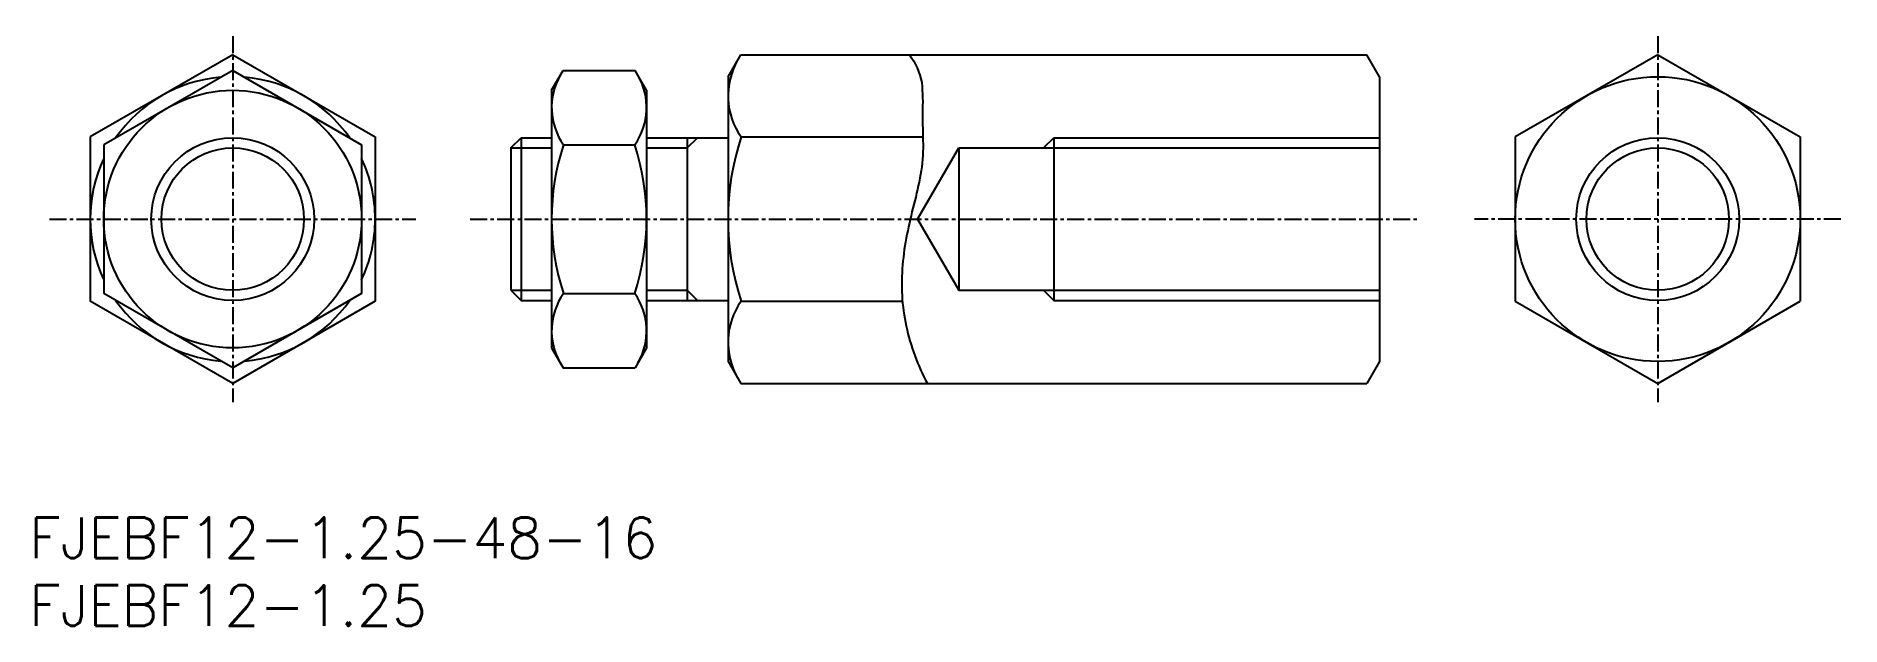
# Model space of a CAD drawing. Extents: x 1 to 134, y 0 to 44.
import ezdxf

# ---------------------------------------------------------------- set-up
doc = ezdxf.new("R2010")
doc.units = 0
doc.linetypes.add('CENTER', pattern=[2, 1.25, -0.25, 0.25, -0.25])
doc.layers.get('0').update_dxf_attribs({"linetype": 'CONTINUOUS'})
doc.layers.add('CENTER', color=1, linetype='CENTER')
doc.styles.get("Standard").update_dxf_attribs({"font": 'txt.shx'})

# ---------------------------------------------------------------- blocks, each defined once
blk = doc.blocks.new('*U27')
at = {"color": 7, "linetype": 'CONTINUOUS'}
blk.add_text('FJEBF12-1.25', height=3, dxfattribs=at).set_placement((0, 0))
blk = doc.blocks.new('*U28')
at = {"color": 7, "linetype": 'CONTINUOUS'}
blk.add_text('FJEBF12-1.25-48-16', height=3, dxfattribs=at).set_placement((0, 5))

msp = doc.modelspace()

# ---------------------------------------------------------------- linework, layer by layer
for p, q in [((15, 42.12), (4.5, 36.06)), ((15, 42.12), (25.5, 36.06)), ((51.5, 40.5), (52.44, 42.12)), ((52.44, 42.12), (98.56, 42.12)), ((99.5, 40.5), (98.56, 42.12)), ((120, 42.12), (109.5, 36.06)), ((120, 42.12), (130.5, 36.06)), ((15, 40.97), (5.5, 35.48)), ((15, 40.97), (24.5, 35.48)), ((38.5, 39.5), (39.35, 40.97)), ((39.35, 40.97), (44.65, 40.97)), ((45.5, 39.5), (44.65, 40.97)), ((51.5, 40.5), (51.5, 19.5)), ((99.5, 40.5), (99.5, 19.5)), ((38.5, 39.5), (38.5, 20.5)), ((45.5, 39.5), (45.5, 20.5)), ((4.5, 36.06), (4.5, 23.94)), ((25.5, 36.06), (25.5, 23.94)), ((35.5, 35.25), (36.25, 36)), ((36.25, 36), (38.5, 36)), ((36.25, 36), (36.25, 24)), ((45.5, 36), (51.5, 36)), ((48.5, 36), (48.5, 24)), ((52.46, 36.06), (65.86, 36.06)), ((75.5, 36), (75.5, 24)), ((109.5, 36.06), (109.5, 23.94)), ((130.5, 36.06), (130.5, 23.94)), ((5.5, 35.48), (5.5, 24.52)), ((24.5, 35.48), (24.5, 24.52)), ((35.5, 35.25), (35.5, 24.75)), ((39.37, 35.48), (44.63, 35.48)), ((51.5, 35.25), (51.5, 35.25)), ((65.47, 30), (68.5, 35.25)), ((68.5, 35.25), (99.5, 35.25)), ((68.5, 35.25), (68.5, 24.75)), ((51.5, 30), (51.5, 30)), ((65.47, 30), (68.5, 24.75)), ((15, 17.88), (4.5, 23.94)), ((15, 19.03), (5.5, 24.52)), ((24.5, 24.52), (15, 19.03)), ((25.5, 23.94), (15, 17.88)), ((35.5, 24.75), (36.25, 24)), ((36.25, 24), (38.5, 24)), ((39.37, 24.52), (44.63, 24.52)), ((45.5, 24), (51.5, 24)), ((52.46, 23.94), (64.35, 23.94)), ((68.5, 24.75), (99.5, 24.75)), ((109.5, 23.94), (120, 17.88)), ((120, 17.88), (130.5, 23.94)), ((38.5, 20.5), (39.35, 19.03)), ((45.5, 20.5), (44.65, 19.03)), ((39.35, 19.03), (44.65, 19.03)), ((51.5, 19.5), (52.44, 17.88)), ((99.5, 19.5), (98.56, 17.88)), ((52.44, 17.88), (98.56, 17.88))]:
    msp.add_line(p, q)
at = {"color": 3}
for p, q in [((48.5, 35.25), (49.25, 36)), ((74.75, 35.25), (75.5, 36)), ((75.5, 36), (99.5, 36)), ((35.5, 35.25), (38.5, 35.25)), ((45.5, 35.25), (48.5, 35.25)), ((35.5, 24.75), (38.5, 24.75)), ((45.5, 24.75), (48.5, 24.75)), ((48.5, 24.75), (49.25, 24)), ((74.75, 24.75), (75.5, 24)), ((75.5, 24), (99.5, 24))]:
    msp.add_line(p, q, dxfattribs=at)
msp.add_lwpolyline([(64.86, 42.12, -0.11991), (65.77, 40.07, -0.037803), (65.82, 37.81, 0.00024), (65.87, 35.54, -0.047674), (65.68, 33.29, -0.016903), (65.19, 31.08, 0.011836), (64.68, 28.87, 0.027468), (64.36, 26.62, 0.034647), (64.32, 24.36, 0.039762), (64.63, 22.12, 0.035608), (65.26, 19.94, 0.032651), (66.19, 17.87)], format="xyb", dxfattribs=at)
for centre, radius in [((120, 30), 10.5), ((15, 30), 9.5), ((15, 30), 6), ((120, 30), 5.25)]:
    msp.add_circle(centre, radius)
for centre, radius in [((120, 30), 6), ((15, 30), 5.25)]:
    msp.add_circle(centre, radius, dxfattribs=at)
for centre, radius, start, end in [((56.75, 39.09), 5.25, 150, 215.2644), ((15, 30), 10.5, 94.7912, 145.2088), ((15, 30), 10.5, 34.7912, 85.2088), ((43.25, 38.23), 4.75, 150, 215.2644), ((40.75, 38.23), 4.75, 324.7356, 30), ((71.05, 30), 19.55, 161.9403, 198.0597), ((56.19, 30), 17.69, 161.9403, 198.0597), ((27.81, 30), 17.69, 341.9403, 18.0597), ((15, 30), 10.5, 154.7912, 205.2088), ((15, 30), 10.5, 0, 25.2088), ((15, 30), 10.5, 334.7912, 0), ((15, 30), 10.5, 214.7912, 265.2088), ((15, 30), 10.5, 274.7912, 325.2088), ((43.25, 21.77), 4.75, 144.7356, 210), ((40.75, 21.77), 4.75, 330, 35.2644), ((56.75, 20.91), 5.25, 144.7356, 210)]:
    msp.add_arc(centre, radius, start, end)
at = {"layer": 'CENTER', "color": 1, "linetype": 'CENTER'}
for p, q in [((15, 43.5), (15, 16.5)), ((120, 43.5), (120, 16.5)), ((1.5, 30), (28.5, 30)), ((32.5, 30), (102.5, 30)), ((133.5, 30), (106.5, 30))]:
    msp.add_line(p, q, dxfattribs=at)

# ---------------------------------------------------------------- block references
at = {"color": 7, "linetype": 'CONTINUOUS'}
for name in ['*U28', '*U27']:
    msp.add_blockref(name, (0, 0), dxfattribs=at)

doc.saveas('drawing.dxf')
